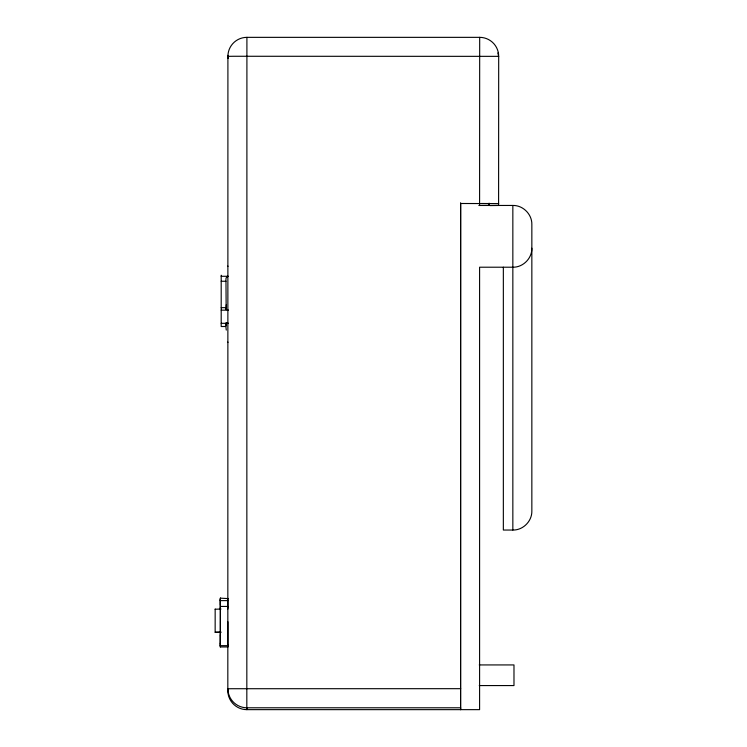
<?xml version="1.0" encoding="UTF-8"?>
<svg xmlns="http://www.w3.org/2000/svg" width="747" height="747" viewBox="0 0 747 747"><rect width="100%" height="100%" fill="white"/><g stroke="black" fill="none" stroke-linecap="round" stroke-linejoin="round"><path stroke-width="1.12" d="M220.356 643.214L220.356 598.188L220.356 605.219M220.365 636.771L220.3 646.949L227.835 646.949L227.844 645.231M220.356 643.942L220.356 645.66L227.9 645.66L227.91 621.765M220.29 600.401L220.29 599.449L220.3 608.114M227.9 607.507L227.9 598.366M489.098 203.165L489.098 205.481L489.182 203.576L460.684 203.492L460.591 709.641L460.591 708.343M227.9 598.59L220.356 598.16M531.845 248.209C532.107 258.359 523.003 267.473 512.844 267.211L479.593 267.211L479.593 709.65L246.827 709.641A19.002 19.002 0 0 1 227.826 690.639L227.91 56.352A19.002 19.002 0 0 1 246.912 37.35L479.686 37.35A19.002 19.002 0 0 1 498.688 56.352L498.594 205.453L489.985 205.556M221.196 310.154L228.321 310.154L226.164 309.445L226.266 304.748M228.143 58.21L227.91 56.352L233.484 56.268L498.688 56.352M227.854 266.52L227.882 266.044M227.854 342.528L227.882 342.051M227.835 646.949L227.891 645.94M460.694 688.678L231.225 688.725L227.919 688.79L228.143 690.658M215.155 609.244L220.991 609.02M220.851 632.279L215.155 632.279L220.991 632.065M503.347 267.211L503.347 530.043L512.844 530.043C523.003 530.305 532.107 521.201 531.845 511.041L531.845 224.455C532.107 214.305 523.003 205.192 512.844 205.453L478.836 205.481M221.196 276.278L228.321 276.278L226.49 277.184L225.949 278.752L226.164 309.445M221.196 281.255L225.949 281.255M221.196 307.671L225.949 307.671M221.196 323.32L228.321 323.32L226.136 322.564L226.266 325.711M220.365 600.616L227.9 600.616M220.365 606.443L227.91 606.443L227.91 609.085M479.238 664.933L513.983 664.933L513.983 685.569L479.238 685.569M460.684 707.792L246.921 707.792A19.002 19.002 0 0 1 227.919 688.79M481.395 203.492L498.688 203.614M226.266 330.099L225.949 327.139M227.9 645.641L227.9 645.1M220.356 645.641L220.356 645.1M479.686 37.35L479.593 205.453M246.912 37.35L246.827 709.641L246.827 708.371M220.3 646.949L220.29 643.158M227.835 646.071L227.835 646.585M220.365 607.292L220.365 621.765M220.356 634.735L220.356 643.811M512.844 205.453L512.844 530.043M460.591 202.773L460.591 709.65M225.949 324.067L225.949 326.486L221.196 326.523L221.196 275.232M220.346 622.064L220.356 632.858M220.29 632.083L220.29 636.323M215.164 609.02L215.155 632.279M227.826 58.191A19.002 19.002 0 0 1 228.04 55.362M497.866 52.962A19.002 19.002 0 0 1 498.52 56.483"/></g></svg>
